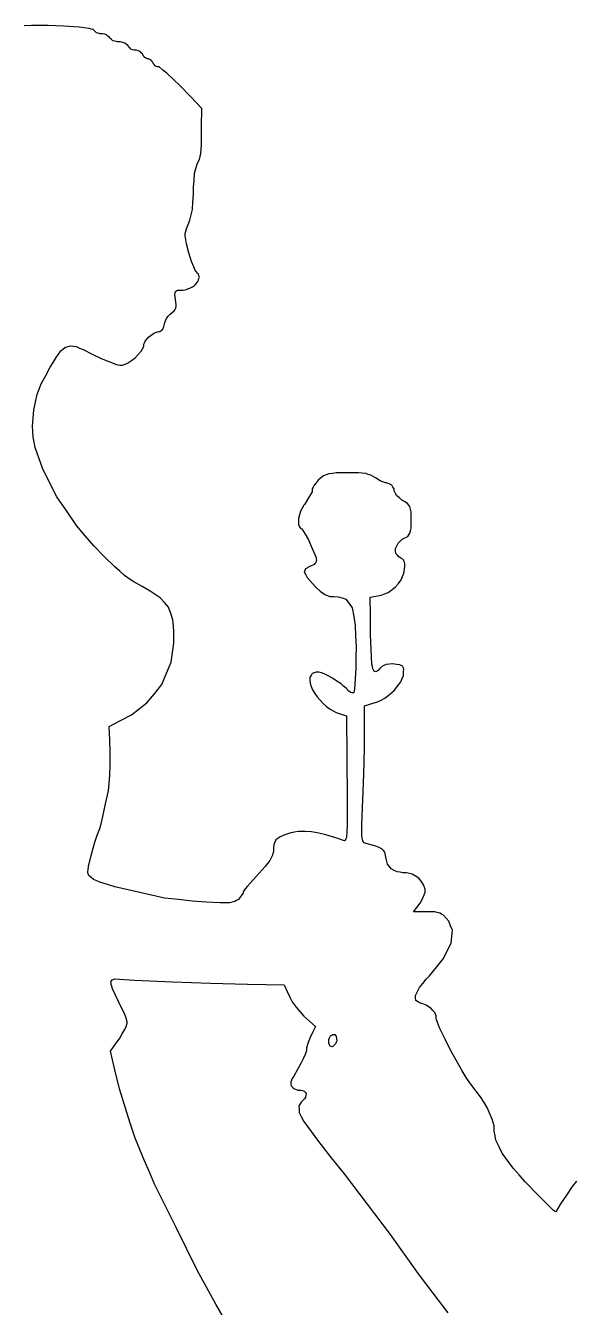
# Model space of a CAD drawing. Extents: x -30 to 30, y -30 to 30.
# Drawn here: x -7.75 to 5.03, y 0.04 to 30 of the extents above; entities that cross this region are included whole.
import ezdxf

# ---------------------------------------------------------------- set-up
doc = ezdxf.new("R2010")
doc.units = 0
doc.layers.add('Saint_VALENTIN_Day_Amoureux_Coeur_cs', color=7, linetype='CONTINUOUS')

msp = doc.modelspace()

# ---------------------------------------------------------------- linework, layer by layer
at = {"layer": 'Saint_VALENTIN_Day_Amoureux_Coeur_cs'}
for p, q in [((-7.609, 30, 1.5), (-7.7835, 29.993, 1.5)), ((-7.4145, 30, 1.5), (-7.609, 30, 1.5)), ((-7.22, 30, 1.5), (-7.4145, 30, 1.5)), ((-6.8595, 29.984, 1.5), (-7.22, 30, 1.5)), ((-6.499, 29.968, 1.5), (-6.8595, 29.984, 1.5)), ((-6.379, 29.9495, 1.5), (-6.499, 29.968, 1.5)), ((-6.259, 29.931, 1.5), (-6.379, 29.9495, 1.5)), ((-6.2115, 29.9195, 1.5), (-6.259, 29.931, 1.5)), ((-6.164, 29.908, 1.5), (-6.2115, 29.9195, 1.5)), ((-6.1615, 29.899, 1.5), (-6.164, 29.908, 1.5)), ((-6.125, 29.8625, 1.5), (-6.1615, 29.899, 1.5)), ((-6.091, 29.835, 1.5), (-6.125, 29.8625, 1.5)), ((-6.048, 29.8235, 1.5), (-6.091, 29.835, 1.5)), ((-6.005, 29.812, 1.5), (-6.048, 29.8235, 1.5)), ((-5.976, 29.812, 1.5), (-6.005, 29.812, 1.5)), ((-5.947, 29.812, 1.5), (-5.976, 29.812, 1.5)), ((-5.9015, 29.7985, 1.5), (-5.947, 29.812, 1.5)), ((-5.856, 29.785, 1.5), (-5.9015, 29.7985, 1.5)), ((-5.822, 29.7575, 1.5), (-5.856, 29.785, 1.5)), ((-5.788, 29.73, 1.5), (-5.822, 29.7575, 1.5)), ((-5.7855, 29.723, 1.5), (-5.788, 29.73, 1.5)), ((-5.783, 29.716, 1.5), (-5.7855, 29.723, 1.5)), ((-5.7445, 29.6815, 1.5), (-5.783, 29.716, 1.5)), ((-5.706, 29.647, 1.5), (-5.7445, 29.6815, 1.5)), ((-5.654, 29.6335, 1.5), (-5.706, 29.647, 1.5)), ((-5.602, 29.62, 1.5), (-5.654, 29.6335, 1.5)), ((-5.566, 29.62, 1.5), (-5.602, 29.62, 1.5)), ((-5.53, 29.62, 1.5), (-5.566, 29.62, 1.5)), ((-5.4775, 29.604, 1.5), (-5.53, 29.62, 1.5)), ((-5.425, 29.588, 1.5), (-5.4775, 29.604, 1.5)), ((-5.389, 29.5605, 1.5), (-5.425, 29.588, 1.5)), ((-5.353, 29.533, 1.5), (-5.389, 29.5605, 1.5)), ((-5.344, 29.505, 1.5), (-5.353, 29.533, 1.5)), ((-5.3145, 29.4775, 1.5), (-5.344, 29.505, 1.5)), ((-5.285, 29.45, 1.5), (-5.3145, 29.4775, 1.5)), ((-5.2465, 29.4365, 1.5), (-5.285, 29.45, 1.5)), ((-5.208, 29.423, 1.5), (-5.2465, 29.4365, 1.5)), ((-5.181, 29.423, 1.5), (-5.208, 29.423, 1.5)), ((-5.154, 29.423, 1.5), (-5.181, 29.423, 1.5)), ((-5.113, 29.409, 1.5), (-5.154, 29.423, 1.5)), ((-5.072, 29.395, 1.5), (-5.113, 29.409, 1.5)), ((-5.0425, 29.3675, 1.5), (-5.072, 29.395, 1.5)), ((-5.013, 29.34, 1.5), (-5.0425, 29.3675, 1.5)), ((-5.0085, 29.3265, 1.5), (-5.013, 29.34, 1.5)), ((-5.004, 29.313, 1.5), (-5.0085, 29.3265, 1.5)), ((-4.9815, 29.2855, 1.5), (-5.004, 29.313, 1.5)), ((-4.959, 29.258, 1.5), (-4.9815, 29.2855, 1.5)), ((-4.9315, 29.242, 1.5), (-4.959, 29.258, 1.5)), ((-4.904, 29.226, 1.5), (-4.9315, 29.242, 1.5)), ((-4.873, 29.226, 1.5), (-4.904, 29.226, 1.5)), ((-4.8455, 29.212, 1.5), (-4.873, 29.226, 1.5)), ((-4.818, 29.198, 1.5), (-4.8455, 29.212, 1.5)), ((-4.7955, 29.1705, 1.5), (-4.818, 29.198, 1.5)), ((-4.773, 29.143, 1.5), (-4.7955, 29.1705, 1.5)), ((-4.7685, 29.1295, 1.5), (-4.773, 29.143, 1.5)), ((-4.764, 29.116, 1.5), (-4.7685, 29.1295, 1.5)), ((-4.7415, 29.0885, 1.5), (-4.764, 29.116, 1.5)), ((-4.719, 29.061, 1.5), (-4.7415, 29.0885, 1.5)), ((-4.6915, 29.047, 1.5), (-4.719, 29.061, 1.5)), ((-4.664, 29.033, 1.5), (-4.6915, 29.047, 1.5)), ((-4.628, 29.033, 1.5), (-4.664, 29.033, 1.5)), ((-4.5375, 28.962, 1.5), (-4.628, 29.033, 1.5)), ((-4.447, 28.891, 1.5), (-4.5375, 28.962, 1.5)), ((-4.293, 28.7445, 1.5), (-4.447, 28.891, 1.5)), ((-4.139, 28.598, 1.5), (-4.293, 28.7445, 1.5)), ((-3.885, 28.332, 1.5), (-4.139, 28.598, 1.5)), ((-3.631, 28.066, 1.5), (-3.885, 28.332, 1.5)), ((-3.6335, 27.64, 1.5), (-3.631, 28.066, 1.5)), ((-3.636, 27.214, 1.5), (-3.6335, 27.64, 1.5)), ((-3.6675, 26.942, 1.5), (-3.654, 27.013, 1.5)), ((-3.654, 27.013, 1.5), (-3.645, 27.1135, 1.5)), ((-3.645, 27.1135, 1.5), (-3.636, 27.214, 1.5)), ((-3.7695, 26.6575, 1.5), (-3.74, 26.761, 1.5)), ((-3.74, 26.761, 1.5), (-3.7105, 26.816, 1.5)), ((-3.7105, 26.816, 1.5), (-3.681, 26.871, 1.5)), ((-3.681, 26.871, 1.5), (-3.6675, 26.942, 1.5)), ((-3.822, 26.22, 1.5), (-3.8105, 26.387, 1.5)), ((-3.8105, 26.387, 1.5), (-3.799, 26.554, 1.5)), ((-3.799, 26.554, 1.5), (-3.7695, 26.6575, 1.5)), ((-3.822, 26.135, 1.5), (-3.822, 26.22, 1.5)), ((-3.822, 26.05, 1.5), (-3.822, 26.135, 1.5)), ((-3.849, 25.698, 1.5), (-3.8355, 25.874, 1.5)), ((-3.8355, 25.874, 1.5), (-3.822, 26.05, 1.5)), ((-3.908, 25.455, 1.5), (-3.8785, 25.5765, 1.5)), ((-3.8785, 25.5765, 1.5), (-3.849, 25.698, 1.5)), ((-4.021, 25.143, 1.5), (-4.005, 25.198, 1.5)), ((-4.005, 25.198, 1.5), (-3.989, 25.253, 1.5)), ((-3.989, 25.253, 1.5), (-3.9485, 25.354, 1.5)), ((-3.9485, 25.354, 1.5), (-3.908, 25.455, 1.5)), ((-4.021, 25.1135, 1.5), (-4.021, 25.143, 1.5)), ((-4.021, 25.084, 1.5), (-4.021, 25.1135, 1.5)), ((-4.005, 24.992, 1.5), (-4.021, 25.084, 1.5)), ((-3.989, 24.9, 1.5), (-4.005, 24.992, 1.5)), ((-3.93, 24.6915, 1.5), (-3.989, 24.9, 1.5)), ((-3.871, 24.483, 1.5), (-3.93, 24.6915, 1.5)), ((-3.819, 24.364, 1.5), (-3.871, 24.483, 1.5)), ((-3.767, 24.245, 1.5), (-3.819, 24.364, 1.5)), ((-3.7765, 23.952, 1.5), (-3.745, 23.984, 1.5)), ((-3.754, 24.241, 1.5), (-3.767, 24.245, 1.5)), ((-3.729, 24.2135, 1.5), (-3.754, 24.241, 1.5)), ((-3.745, 23.984, 1.5), (-3.7245, 24.0185, 1.5)), ((-3.704, 24.186, 1.5), (-3.729, 24.2135, 1.5)), ((-3.7245, 24.0185, 1.5), (-3.704, 24.053, 1.5)), ((-3.695, 24.1535, 1.5), (-3.704, 24.186, 1.5)), ((-3.704, 24.053, 1.5), (-3.695, 24.087, 1.5)), ((-3.686, 24.121, 1.5), (-3.695, 24.1535, 1.5)), ((-3.695, 24.087, 1.5), (-3.686, 24.121, 1.5)), ((-4.261, 23.718, 1.5), (-4.254, 23.7525, 1.5)), ((-4.243, 23.599, 1.5), (-4.261, 23.718, 1.5)), ((-4.254, 23.7525, 1.5), (-4.247, 23.787, 1.5)), ((-4.247, 23.787, 1.5), (-4.2225, 23.8005, 1.5)), ((-4.2225, 23.8005, 1.5), (-4.198, 23.814, 1.5)), ((-4.198, 23.814, 1.5), (-4.132, 23.8165, 1.5)), ((-4.132, 23.8165, 1.5), (-4.066, 23.819, 1.5)), ((-4.066, 23.819, 1.5), (-4.0255, 23.826, 1.5)), ((-4.0255, 23.826, 1.5), (-3.985, 23.833, 1.5)), ((-3.985, 23.833, 1.5), (-3.9375, 23.851, 1.5)), ((-3.9375, 23.851, 1.5), (-3.89, 23.869, 1.5)), ((-3.89, 23.869, 1.5), (-3.849, 23.8945, 1.5)), ((-3.849, 23.8945, 1.5), (-3.808, 23.92, 1.5)), ((-3.808, 23.92, 1.5), (-3.7765, 23.952, 1.5)), ((-4.2545, 23.3655, 1.5), (-4.234, 23.398, 1.5)), ((-4.225, 23.48, 1.5), (-4.243, 23.599, 1.5)), ((-4.234, 23.398, 1.5), (-4.2295, 23.439, 1.5)), ((-4.2295, 23.439, 1.5), (-4.225, 23.48, 1.5)), ((-4.497, 23.04, 1.5), (-4.4765, 23.0975, 1.5)), ((-4.4765, 23.0975, 1.5), (-4.456, 23.155, 1.5)), ((-4.456, 23.155, 1.5), (-4.413, 23.205, 1.5)), ((-4.413, 23.205, 1.5), (-4.37, 23.255, 1.5)), ((-4.37, 23.255, 1.5), (-4.3225, 23.294, 1.5)), ((-4.3225, 23.294, 1.5), (-4.275, 23.333, 1.5)), ((-4.275, 23.333, 1.5), (-4.2545, 23.3655, 1.5)), ((-4.816, 22.7605, 1.5), (-4.759, 22.802, 1.5)), ((-4.759, 22.802, 1.5), (-4.7115, 22.8225, 1.5)), ((-4.7115, 22.8225, 1.5), (-4.664, 22.843, 1.5)), ((-4.664, 22.843, 1.5), (-4.637, 22.8475, 1.5)), ((-4.637, 22.8475, 1.5), (-4.61, 22.852, 1.5)), ((-4.61, 22.852, 1.5), (-4.5735, 22.8795, 1.5)), ((-4.5735, 22.8795, 1.5), (-4.537, 22.907, 1.5)), ((-4.537, 22.907, 1.5), (-4.517, 22.9645, 1.5)), ((-4.517, 22.9645, 1.5), (-4.497, 23.031, 1.5)), ((-4.497, 23.031, 1.5), (-4.497, 23.04, 1.5)), ((-6.8665, 22.4425, 1.5), (-6.812, 22.486, 1.5)), ((-6.812, 22.486, 1.5), (-6.7555, 22.502, 1.5)), ((-6.7555, 22.502, 1.5), (-6.699, 22.518, 1.5)), ((-6.699, 22.518, 1.5), (-6.633, 22.5065, 1.5)), ((-6.633, 22.5065, 1.5), (-6.567, 22.495, 1.5)), ((-6.567, 22.495, 1.5), (-6.4855, 22.4605, 1.5)), ((-5.0155, 22.442, 1.5), (-4.986, 22.495, 1.5)), ((-4.986, 22.55, 1.5), (-4.97, 22.5865, 1.5)), ((-4.986, 22.5225, 1.5), (-4.986, 22.55, 1.5)), ((-4.986, 22.495, 1.5), (-4.986, 22.5225, 1.5)), ((-4.97, 22.5865, 1.5), (-4.954, 22.623, 1.5)), ((-4.954, 22.623, 1.5), (-4.9135, 22.671, 1.5)), ((-4.9135, 22.671, 1.5), (-4.873, 22.719, 1.5)), ((-4.873, 22.719, 1.5), (-4.816, 22.7605, 1.5)), ((-7.102, 22.1285, 1.5), (-7.034, 22.243, 1.5)), ((-7.034, 22.243, 1.5), (-6.9775, 22.321, 1.5)), ((-6.9775, 22.321, 1.5), (-6.921, 22.399, 1.5)), ((-6.921, 22.399, 1.5), (-6.8665, 22.4425, 1.5)), ((-6.4855, 22.4605, 1.5), (-6.404, 22.426, 1.5)), ((-6.404, 22.426, 1.5), (-6.1935, 22.323, 1.5)), ((-6.1935, 22.323, 1.5), (-5.983, 22.22, 1.5)), ((-5.983, 22.22, 1.5), (-5.804, 22.149, 1.5)), ((-5.276, 22.172, 1.5), (-5.19, 22.234, 1.5)), ((-5.19, 22.234, 1.5), (-5.1175, 22.3115, 1.5)), ((-5.1175, 22.3115, 1.5), (-5.045, 22.389, 1.5)), ((-5.045, 22.389, 1.5), (-5.0155, 22.442, 1.5)), ((-7.2765, 21.819, 1.5), (-7.17, 22.014, 1.5)), ((-7.17, 22.014, 1.5), (-7.102, 22.1285, 1.5)), ((-5.804, 22.149, 1.5), (-5.625, 22.078, 1.5)), ((-5.625, 22.078, 1.5), (-5.5865, 22.069, 1.5)), ((-5.5865, 22.069, 1.5), (-5.548, 22.06, 1.5)), ((-5.548, 22.06, 1.5), (-5.514, 22.06, 1.5)), ((-5.514, 22.06, 1.5), (-5.48, 22.06, 1.5)), ((-5.48, 22.06, 1.5), (-5.421, 22.085, 1.5)), ((-5.421, 22.085, 1.5), (-5.362, 22.11, 1.5)), ((-5.362, 22.11, 1.5), (-5.276, 22.172, 1.5)), ((-7.428, 21.505, 1.5), (-7.383, 21.624, 1.5)), ((-7.383, 21.624, 1.5), (-7.2765, 21.819, 1.5)), ((-7.514, 21.2005, 1.5), (-7.473, 21.386, 1.5)), ((-7.473, 21.386, 1.5), (-7.428, 21.505, 1.5)), ((-7.571, 20.827, 1.5), (-7.555, 21.015, 1.5)), ((-7.555, 21.015, 1.5), (-7.514, 21.2005, 1.5)), ((-7.587, 20.639, 1.5), (-7.571, 20.827, 1.5)), ((-7.58, 20.511, 1.5), (-7.587, 20.639, 1.5)), ((-7.573, 20.383, 1.5), (-7.58, 20.511, 1.5)), ((-7.548, 20.259, 1.5), (-7.573, 20.383, 1.5)), ((-7.523, 20.135, 1.5), (-7.548, 20.259, 1.5)), ((-7.4395, 19.8945, 1.5), (-7.523, 20.135, 1.5)), ((-7.356, 19.654, 1.5), (-7.4395, 19.8945, 1.5)), ((-7.186, 19.3175, 1.5), (-7.356, 19.654, 1.5)), ((-0.7225, 19.498, 1.5), (-0.781, 19.475, 1.5)), ((-0.664, 19.521, 1.5), (-0.7225, 19.498, 1.5)), ((-0.5755, 19.5325, 1.5), (-0.664, 19.521, 1.5)), ((-0.487, 19.544, 1.5), (-0.5755, 19.5325, 1.5)), ((-0.2285, 19.544, 1.5), (-0.487, 19.544, 1.5)), ((0.03, 19.544, 1.5), (-0.2285, 19.544, 1.5)), ((0.116, 19.535, 1.5), (0.03, 19.544, 1.5)), ((0.202, 19.526, 1.5), (0.116, 19.535, 1.5)), ((0.263, 19.51, 1.5), (0.202, 19.526, 1.5)), ((0.324, 19.494, 1.5), (0.263, 19.51, 1.5)), ((0.4305, 19.4275, 1.5), (0.324, 19.494, 1.5)), ((-7.016, 18.981, 1.5), (-7.186, 19.3175, 1.5)), ((-1.0285, 19.2115, 1.5), (-1.053, 19.168, 1.5)), ((-1.004, 19.255, 1.5), (-1.0285, 19.2115, 1.5)), ((-0.956, 19.315, 1.5), (-1.004, 19.255, 1.5)), ((-0.908, 19.375, 1.5), (-0.956, 19.315, 1.5)), ((-0.8445, 19.425, 1.5), (-0.908, 19.375, 1.5)), ((-0.781, 19.475, 1.5), (-0.8445, 19.425, 1.5)), ((0.537, 19.361, 1.5), (0.4305, 19.4275, 1.5)), ((0.6005, 19.338, 1.5), (0.537, 19.361, 1.5)), ((0.664, 19.315, 1.5), (0.6005, 19.338, 1.5)), ((0.689, 19.3105, 1.5), (0.664, 19.315, 1.5)), ((0.714, 19.306, 1.5), (0.689, 19.3105, 1.5)), ((0.7635, 19.283, 1.5), (0.714, 19.306, 1.5)), ((0.813, 19.26, 1.5), (0.7635, 19.283, 1.5)), ((0.838, 19.214, 1.5), (0.813, 19.26, 1.5)), ((0.863, 19.168, 1.5), (0.838, 19.214, 1.5)), ((-6.787, 18.6465, 1.5), (-7.016, 18.981, 1.5)), ((-1.1345, 18.9645, 1.5), (-1.216, 18.825, 1.5)), ((-1.053, 19.104, 1.5), (-1.1345, 18.9645, 1.5)), ((-1.053, 19.168, 1.5), (-1.053, 19.136, 1.5)), ((-1.053, 19.136, 1.5), (-1.053, 19.104, 1.5)), ((0.8655, 19.1455, 1.5), (0.863, 19.168, 1.5)), ((0.868, 19.123, 1.5), (0.8655, 19.1455, 1.5)), ((0.8995, 19.0655, 1.5), (0.868, 19.123, 1.5)), ((0.931, 19.008, 1.5), (0.8995, 19.0655, 1.5)), ((0.99, 18.9575, 1.5), (0.931, 19.008, 1.5)), ((1.049, 18.907, 1.5), (0.99, 18.9575, 1.5)), ((1.1145, 18.868, 1.5), (1.049, 18.907, 1.5)), ((-6.558, 18.312, 1.5), (-6.787, 18.6465, 1.5)), ((-1.321, 18.651, 1.5), (-1.3455, 18.566, 1.5)), ((-1.2845, 18.7195, 1.5), (-1.321, 18.651, 1.5)), ((-1.248, 18.788, 1.5), (-1.2845, 18.7195, 1.5)), ((-1.232, 18.8065, 1.5), (-1.248, 18.788, 1.5)), ((-1.216, 18.825, 1.5), (-1.232, 18.8065, 1.5)), ((1.18, 18.829, 1.5), (1.1145, 18.868, 1.5)), ((1.2075, 18.7925, 1.5), (1.18, 18.829, 1.5)), ((1.235, 18.756, 1.5), (1.2075, 18.7925, 1.5)), ((1.2485, 18.6965, 1.5), (1.235, 18.756, 1.5)), ((1.262, 18.637, 1.5), (1.2485, 18.6965, 1.5)), ((1.262, 18.4445, 1.5), (1.262, 18.637, 1.5)), ((-6.3565, 18.0735, 1.5), (-6.558, 18.312, 1.5)), ((-1.3455, 18.566, 1.5), (-1.37, 18.481, 1.5)), ((-1.37, 18.481, 1.5), (-1.37, 18.41, 1.5)), ((-1.37, 18.41, 1.5), (-1.37, 18.339, 1.5)), ((-1.37, 18.339, 1.5), (-1.352, 18.3, 1.5)), ((-1.352, 18.3, 1.5), (-1.334, 18.261, 1.5)), ((1.262, 18.252, 1.5), (1.262, 18.4445, 1.5)), ((-6.155, 17.835, 1.5), (-6.3565, 18.0735, 1.5)), ((-1.334, 18.261, 1.5), (-1.3135, 18.2475, 1.5)), ((-1.3135, 18.2475, 1.5), (-1.293, 18.234, 1.5)), ((-1.293, 18.234, 1.5), (-1.214, 18.108, 1.5)), ((-1.214, 18.108, 1.5), (-1.135, 17.982, 1.5)), ((-1.135, 17.982, 1.5), (-1.0465, 17.7735, 1.5)), ((1.0055, 17.9475, 1.5), (1.053, 17.991, 1.5)), ((1.053, 17.991, 1.5), (1.119, 18.0255, 1.5)), ((1.119, 18.0255, 1.5), (1.185, 18.06, 1.5)), ((1.185, 18.06, 1.5), (1.21, 18.0965, 1.5)), ((1.21, 18.0965, 1.5), (1.235, 18.133, 1.5)), ((1.235, 18.133, 1.5), (1.2485, 18.1925, 1.5)), ((1.2485, 18.1925, 1.5), (1.262, 18.252, 1.5)), ((-5.908, 17.592, 1.5), (-6.155, 17.835, 1.5)), ((-1.0465, 17.7735, 1.5), (-0.958, 17.565, 1.5)), ((0.895, 17.78, 1.5), (0.9265, 17.842, 1.5)), ((0.9015, 17.7205, 1.5), (0.895, 17.78, 1.5)), ((0.908, 17.661, 1.5), (0.9015, 17.7205, 1.5)), ((0.9265, 17.842, 1.5), (0.958, 17.904, 1.5)), ((0.958, 17.904, 1.5), (1.0055, 17.9475, 1.5)), ((-5.661, 17.349, 1.5), (-5.908, 17.592, 1.5)), ((-1.004, 17.404, 1.5), (-1.1055, 17.354, 1.5)), ((-0.9835, 17.427, 1.5), (-1.004, 17.404, 1.5)), ((-0.963, 17.45, 1.5), (-0.9835, 17.427, 1.5)), ((-0.956, 17.4775, 1.5), (-0.963, 17.45, 1.5)), ((-0.958, 17.565, 1.5), (-0.9535, 17.535, 1.5)), ((-0.949, 17.505, 1.5), (-0.956, 17.4775, 1.5)), ((-0.9535, 17.535, 1.5), (-0.949, 17.505, 1.5)), ((0.942, 17.62, 1.5), (0.908, 17.661, 1.5)), ((0.976, 17.579, 1.5), (0.942, 17.62, 1.5)), ((1.026, 17.549, 1.5), (0.976, 17.579, 1.5)), ((1.076, 17.519, 1.5), (1.026, 17.549, 1.5)), ((1.092, 17.489, 1.5), (1.076, 17.519, 1.5)), ((1.108, 17.459, 1.5), (1.092, 17.489, 1.5)), ((1.1125, 17.418, 1.5), (1.108, 17.459, 1.5)), ((1.117, 17.377, 1.5), (1.1125, 17.418, 1.5)), ((-5.548, 17.246, 1.5), (-5.661, 17.349, 1.5)), ((-5.435, 17.143, 1.5), (-5.548, 17.246, 1.5)), ((-5.326, 17.07, 1.5), (-5.435, 17.143, 1.5)), ((-1.221, 17.265, 1.5), (-1.235, 17.226, 1.5)), ((-1.235, 17.226, 1.5), (-1.201, 17.164, 1.5)), ((-1.207, 17.304, 1.5), (-1.221, 17.265, 1.5)), ((-1.1055, 17.354, 1.5), (-1.207, 17.304, 1.5)), ((-1.201, 17.164, 1.5), (-1.167, 17.102, 1.5)), ((-1.167, 17.102, 1.5), (-1.1055, 17.0285, 1.5)), ((1.031, 17.047, 1.5), (1.0625, 17.1225, 1.5)), ((1.0625, 17.1225, 1.5), (1.094, 17.198, 1.5)), ((1.094, 17.198, 1.5), (1.1055, 17.2875, 1.5)), ((1.1055, 17.2875, 1.5), (1.117, 17.377, 1.5)), ((-5.217, 16.997, 1.5), (-5.326, 17.07, 1.5)), ((-5.0245, 16.889, 1.5), (-5.217, 16.997, 1.5)), ((-4.832, 16.781, 1.5), (-5.0245, 16.889, 1.5)), ((-4.7165, 16.701, 1.5), (-4.832, 16.781, 1.5)), ((-1.1055, 17.0285, 1.5), (-1.044, 16.955, 1.5)), ((-1.044, 16.955, 1.5), (-0.9535, 16.868, 1.5)), ((-0.9535, 16.868, 1.5), (-0.863, 16.781, 1.5)), ((-0.863, 16.781, 1.5), (-0.8065, 16.74, 1.5)), ((0.723, 16.749, 1.5), (0.811, 16.813, 1.5)), ((0.811, 16.813, 1.5), (0.899, 16.877, 1.5)), ((0.899, 16.877, 1.5), (0.965, 16.962, 1.5)), ((0.965, 16.962, 1.5), (1.031, 17.047, 1.5)), ((-4.601, 16.621, 1.5), (-4.7165, 16.701, 1.5)), ((-4.5035, 16.511, 1.5), (-4.601, 16.621, 1.5)), ((-4.406, 16.401, 1.5), (-4.5035, 16.511, 1.5)), ((-0.8065, 16.74, 1.5), (-0.75, 16.699, 1.5)), ((-0.75, 16.699, 1.5), (-0.6935, 16.6785, 1.5)), ((-0.6935, 16.6785, 1.5), (-0.637, 16.658, 1.5)), ((-0.637, 16.658, 1.5), (-0.5395, 16.653, 1.5)), ((-0.5395, 16.653, 1.5), (-0.442, 16.648, 1.5)), ((-0.442, 16.648, 1.5), (-0.351, 16.6205, 1.5)), ((-0.351, 16.6205, 1.5), (-0.26, 16.593, 1.5)), ((-0.26, 16.593, 1.5), (-0.1875, 16.4925, 1.5)), ((-0.1875, 16.4925, 1.5), (-0.115, 16.392, 1.5)), ((0.306, 16.639, 1.5), (0.435, 16.662, 1.5)), ((0.3105, 16.2015, 1.5), (0.306, 16.639, 1.5)), ((0.435, 16.662, 1.5), (0.564, 16.685, 1.5)), ((0.564, 16.685, 1.5), (0.6435, 16.717, 1.5)), ((0.6435, 16.717, 1.5), (0.723, 16.749, 1.5)), ((-4.356, 16.2565, 1.5), (-4.406, 16.401, 1.5)), ((-4.306, 16.112, 1.5), (-4.356, 16.2565, 1.5)), ((-0.115, 16.392, 1.5), (-0.079, 16.188, 1.5)), ((-0.079, 16.188, 1.5), (-0.043, 15.984, 1.5)), ((0.315, 15.764, 1.5), (0.3105, 16.2015, 1.5)), ((-4.2925, 15.9655, 1.5), (-4.306, 16.112, 1.5)), ((-4.279, 15.819, 1.5), (-4.2925, 15.9655, 1.5)), ((-0.043, 15.984, 1.5), (-0.034, 15.732, 1.5)), ((-4.279, 15.693, 1.5), (-4.279, 15.819, 1.5)), ((-4.279, 15.567, 1.5), (-4.279, 15.693, 1.5)), ((-0.034, 15.732, 1.5), (-0.025, 15.48, 1.5)), ((0.331, 15.418, 1.5), (0.315, 15.764, 1.5)), ((-4.347, 15.118, 1.5), (-4.313, 15.3425, 1.5)), ((-4.313, 15.3425, 1.5), (-4.279, 15.567, 1.5)), ((-0.025, 15.48, 1.5), (-0.027, 15.2255, 1.5)), ((0.347, 15.072, 1.5), (0.331, 15.418, 1.5)), ((-4.4535, 14.859, 1.5), (-4.347, 15.118, 1.5)), ((-0.027, 15.2255, 1.5), (-0.029, 14.971, 1.5)), ((0.358, 15.017, 1.5), (0.347, 15.072, 1.5)), ((0.369, 14.962, 1.5), (0.358, 15.017, 1.5)), ((0.573, 15.013, 1.5), (0.5345, 14.9695, 1.5)), ((0.625, 15.038, 1.5), (0.573, 15.013, 1.5)), ((0.677, 15.063, 1.5), (0.625, 15.038, 1.5)), ((0.7565, 15.07, 1.5), (0.677, 15.063, 1.5)), ((0.836, 15.077, 1.5), (0.7565, 15.07, 1.5)), ((0.9175, 15.0675, 1.5), (0.836, 15.077, 1.5)), ((0.999, 15.058, 1.5), (0.9175, 15.0675, 1.5)), ((1.033, 15.042, 1.5), (0.999, 15.058, 1.5)), ((1.067, 15.026, 1.5), (1.033, 15.042, 1.5)), ((1.0785, 14.9965, 1.5), (1.067, 15.026, 1.5)), ((1.09, 14.967, 1.5), (1.0785, 14.9965, 1.5)), ((-4.56, 14.6, 1.5), (-4.4535, 14.859, 1.5)), ((-1.076, 14.811, 1.5), (-1.103, 14.765, 1.5)), ((-1.103, 14.765, 1.5), (-1.101, 14.6985, 1.5)), ((-1.101, 14.6985, 1.5), (-1.099, 14.632, 1.5)), ((-1.049, 14.857, 1.5), (-1.076, 14.811, 1.5)), ((-1.0035, 14.873, 1.5), (-1.049, 14.857, 1.5)), ((-0.958, 14.889, 1.5), (-1.0035, 14.873, 1.5)), ((-0.924, 14.889, 1.5), (-0.958, 14.889, 1.5)), ((-0.89, 14.889, 1.5), (-0.924, 14.889, 1.5)), ((-0.831, 14.8685, 1.5), (-0.89, 14.889, 1.5)), ((-0.772, 14.848, 1.5), (-0.831, 14.8685, 1.5)), ((-0.6725, 14.7975, 1.5), (-0.772, 14.848, 1.5)), ((-0.573, 14.747, 1.5), (-0.6725, 14.7975, 1.5)), ((-0.4735, 14.678, 1.5), (-0.573, 14.747, 1.5)), ((-0.045, 14.7285, 1.5), (-0.061, 14.486, 1.5)), ((-0.029, 14.971, 1.5), (-0.045, 14.7285, 1.5)), ((0.385, 14.9325, 1.5), (0.369, 14.962, 1.5)), ((0.401, 14.903, 1.5), (0.385, 14.9325, 1.5)), ((0.4215, 14.8985, 1.5), (0.401, 14.903, 1.5)), ((0.442, 14.894, 1.5), (0.4215, 14.8985, 1.5)), ((0.469, 14.91, 1.5), (0.442, 14.894, 1.5)), ((0.496, 14.926, 1.5), (0.469, 14.91, 1.5)), ((0.5345, 14.9695, 1.5), (0.496, 14.926, 1.5)), ((1.022, 14.66, 1.5), (1.0535, 14.7355, 1.5)), ((1.0535, 14.7355, 1.5), (1.085, 14.811, 1.5)), ((1.085, 14.811, 1.5), (1.0875, 14.889, 1.5)), ((1.0875, 14.889, 1.5), (1.09, 14.967, 1.5)), ((-4.737, 14.3825, 1.5), (-4.56, 14.6, 1.5)), ((-1.099, 14.632, 1.5), (-1.0695, 14.552, 1.5)), ((-1.0695, 14.552, 1.5), (-1.04, 14.472, 1.5)), ((-1.04, 14.472, 1.5), (-0.988, 14.3895, 1.5)), ((-0.988, 14.3895, 1.5), (-0.936, 14.307, 1.5)), ((-0.374, 14.609, 1.5), (-0.4735, 14.678, 1.5)), ((-0.315, 14.561, 1.5), (-0.374, 14.609, 1.5)), ((-0.256, 14.513, 1.5), (-0.315, 14.561, 1.5)), ((-0.2355, 14.4855, 1.5), (-0.256, 14.513, 1.5)), ((-0.215, 14.458, 1.5), (-0.2355, 14.4855, 1.5)), ((-0.181, 14.433, 1.5), (-0.215, 14.458, 1.5)), ((-0.147, 14.408, 1.5), (-0.181, 14.433, 1.5)), ((-0.1155, 14.4055, 1.5), (-0.147, 14.408, 1.5)), ((-0.084, 14.403, 1.5), (-0.1155, 14.4055, 1.5)), ((-0.0795, 14.4075, 1.5), (-0.084, 14.403, 1.5)), ((-0.068, 14.449, 1.5), (-0.0795, 14.4075, 1.5)), ((-0.061, 14.486, 1.5), (-0.068, 14.449, 1.5)), ((0.7545, 14.367, 1.5), (0.863, 14.454, 1.5)), ((0.863, 14.454, 1.5), (0.9425, 14.557, 1.5)), ((0.9425, 14.557, 1.5), (1.022, 14.66, 1.5)), ((-5.0925, 14.0275, 1.5), (-4.914, 14.165, 1.5)), ((-4.914, 14.165, 1.5), (-4.737, 14.3825, 1.5)), ((-0.936, 14.307, 1.5), (-0.8655, 14.229, 1.5)), ((-0.8655, 14.229, 1.5), (-0.795, 14.151, 1.5)), ((-0.795, 14.151, 1.5), (-0.711, 14.0845, 1.5)), ((-0.711, 14.0845, 1.5), (-0.627, 14.018, 1.5)), ((0.17, 14.101, 1.5), (0.322, 14.1445, 1.5)), ((0.17, 13.6015, 1.5), (0.17, 14.101, 1.5)), ((0.322, 14.1445, 1.5), (0.474, 14.188, 1.5)), ((0.474, 14.188, 1.5), (0.56, 14.234, 1.5)), ((0.56, 14.234, 1.5), (0.646, 14.28, 1.5)), ((0.646, 14.28, 1.5), (0.7545, 14.367, 1.5)), ((-5.5315, 13.7525, 1.5), (-5.271, 13.89, 1.5)), ((-5.271, 13.89, 1.5), (-5.0925, 14.0275, 1.5)), ((-0.627, 14.018, 1.5), (-0.5595, 13.9815, 1.5)), ((-0.5595, 13.9815, 1.5), (-0.492, 13.945, 1.5)), ((-0.492, 13.945, 1.5), (-0.3715, 13.906, 1.5)), ((-0.3715, 13.906, 1.5), (-0.251, 13.867, 1.5)), ((-0.251, 13.867, 1.5), (-0.24, 12.8935, 1.5)), ((-5.792, 13.615, 1.5), (-5.5315, 13.7525, 1.5)), ((-5.781, 13.306, 1.5), (-5.792, 13.615, 1.5)), ((0.17, 13.102, 1.5), (0.17, 13.6015, 1.5)), ((-5.77, 12.997, 1.5), (-5.781, 13.306, 1.5)), ((-5.7745, 12.7335, 1.5), (-5.77, 12.997, 1.5)), ((-0.24, 12.8935, 1.5), (-0.229, 11.92, 1.5)), ((0.163, 12.802, 1.5), (0.17, 13.102, 1.5)), ((-5.779, 12.47, 1.5), (-5.7745, 12.7335, 1.5)), ((0.156, 12.502, 1.5), (0.163, 12.802, 1.5)), ((-5.811, 12.112, 1.5), (-5.795, 12.291, 1.5)), ((-5.795, 12.291, 1.5), (-5.779, 12.47, 1.5)), ((0.1335, 11.9085, 1.5), (0.156, 12.502, 1.5)), ((-5.8765, 11.81, 1.5), (-5.811, 12.112, 1.5)), ((-5.942, 11.508, 1.5), (-5.8765, 11.81, 1.5)), ((-0.229, 11.92, 1.5), (-0.229, 11.613, 1.5)), ((0.111, 11.315, 1.5), (0.1335, 11.9085, 1.5)), ((-5.976, 11.3705, 1.5), (-5.942, 11.508, 1.5)), ((-0.229, 11.613, 1.5), (-0.229, 11.306, 1.5)), ((-6.071, 11.0725, 1.5), (-6.01, 11.233, 1.5)), ((-6.01, 11.233, 1.5), (-5.976, 11.3705, 1.5)), ((-1.574, 11.123, 1.5), (-1.6875, 11.0795, 1.5)), ((-1.47, 11.141, 1.5), (-1.574, 11.123, 1.5)), ((-1.366, 11.159, 1.5), (-1.47, 11.141, 1.5)), ((-1.2165, 11.157, 1.5), (-1.366, 11.159, 1.5)), ((-1.067, 11.155, 1.5), (-1.2165, 11.157, 1.5)), ((-0.897, 11.1205, 1.5), (-1.067, 11.155, 1.5)), ((-0.727, 11.086, 1.5), (-0.897, 11.1205, 1.5)), ((-0.24, 11.1615, 1.5), (-0.251, 11.017, 1.5)), ((-0.229, 11.306, 1.5), (-0.24, 11.1615, 1.5)), ((0.111, 11.1915, 1.5), (0.111, 11.315, 1.5)), ((0.111, 11.068, 1.5), (0.111, 11.1915, 1.5)), ((-6.2045, 10.628, 1.5), (-6.132, 10.912, 1.5)), ((-6.132, 10.912, 1.5), (-6.071, 11.0725, 1.5)), ((-1.946, 10.857, 1.5), (-1.9505, 10.77, 1.5)), ((-1.9235, 10.9095, 1.5), (-1.946, 10.857, 1.5)), ((-1.901, 10.962, 1.5), (-1.9235, 10.9095, 1.5)), ((-1.851, 10.999, 1.5), (-1.901, 10.962, 1.5)), ((-1.801, 11.036, 1.5), (-1.851, 10.999, 1.5)), ((-1.6875, 11.0795, 1.5), (-1.801, 11.036, 1.5)), ((-0.5775, 11.038, 1.5), (-0.727, 11.086, 1.5)), ((-0.428, 10.99, 1.5), (-0.5775, 11.038, 1.5)), ((-0.3625, 10.9645, 1.5), (-0.428, 10.99, 1.5)), ((-0.297, 10.939, 1.5), (-0.3625, 10.9645, 1.5)), ((-0.2835, 10.9485, 1.5), (-0.297, 10.939, 1.5)), ((-0.2605, 10.9875, 1.5), (-0.2835, 10.9485, 1.5)), ((-0.251, 11.017, 1.5), (-0.2605, 10.9875, 1.5)), ((0.1225, 11.0035, 1.5), (0.111, 11.068, 1.5)), ((0.134, 10.939, 1.5), (0.1225, 11.0035, 1.5)), ((0.1475, 10.9185, 1.5), (0.134, 10.939, 1.5)), ((0.161, 10.898, 1.5), (0.1475, 10.9185, 1.5)), ((0.3015, 10.857, 1.5), (0.161, 10.898, 1.5)), ((0.442, 10.816, 1.5), (0.3015, 10.857, 1.5)), ((0.5145, 10.7835, 1.5), (0.442, 10.816, 1.5)), ((-6.277, 10.344, 1.5), (-6.2045, 10.628, 1.5)), ((-2.0095, 10.5455, 1.5), (-2.041, 10.486, 1.5)), ((-1.978, 10.605, 1.5), (-2.0095, 10.5455, 1.5)), ((-1.9665, 10.644, 1.5), (-1.978, 10.605, 1.5)), ((-1.955, 10.683, 1.5), (-1.9665, 10.644, 1.5)), ((-1.9505, 10.77, 1.5), (-1.955, 10.683, 1.5)), ((0.587, 10.751, 1.5), (0.5145, 10.7835, 1.5)), ((0.6185, 10.7125, 1.5), (0.587, 10.751, 1.5)), ((0.65, 10.674, 1.5), (0.6185, 10.7125, 1.5)), ((0.6635, 10.596, 1.5), (0.65, 10.674, 1.5)), ((0.677, 10.518, 1.5), (0.6635, 10.596, 1.5)), ((0.6955, 10.4585, 1.5), (0.677, 10.518, 1.5)), ((-6.295, 10.206, 1.5), (-6.286, 10.275, 1.5)), ((-6.2815, 10.167, 1.5), (-6.295, 10.206, 1.5)), ((-6.286, 10.275, 1.5), (-6.277, 10.344, 1.5)), ((-2.15, 10.339, 1.5), (-2.356, 10.112, 1.5)), ((-2.0955, 10.4125, 1.5), (-2.15, 10.339, 1.5)), ((-2.041, 10.486, 1.5), (-2.0955, 10.4125, 1.5)), ((0.714, 10.399, 1.5), (0.6955, 10.4585, 1.5)), ((0.757, 10.3415, 1.5), (0.714, 10.399, 1.5)), ((0.8, 10.284, 1.5), (0.757, 10.3415, 1.5)), ((0.868, 10.252, 1.5), (0.8, 10.284, 1.5)), ((0.936, 10.22, 1.5), (0.868, 10.252, 1.5)), ((1.004, 10.2085, 1.5), (0.936, 10.22, 1.5)), ((1.072, 10.197, 1.5), (1.004, 10.2085, 1.5)), ((1.115, 10.197, 1.5), (1.072, 10.197, 1.5)), ((1.158, 10.197, 1.5), (1.115, 10.197, 1.5)), ((1.2235, 10.1785, 1.5), (1.158, 10.197, 1.5)), ((-6.268, 10.128, 1.5), (-6.2815, 10.167, 1.5)), ((-6.2135, 10.0825, 1.5), (-6.268, 10.128, 1.5)), ((-6.159, 10.037, 1.5), (-6.2135, 10.0825, 1.5)), ((-6.0845, 10.005, 1.5), (-6.159, 10.037, 1.5)), ((-6.01, 9.973, 1.5), (-6.0845, 10.005, 1.5)), ((-5.8355, 9.92, 1.5), (-6.01, 9.973, 1.5)), ((-5.661, 9.867, 1.5), (-5.8355, 9.92, 1.5)), ((-2.356, 10.112, 1.5), (-2.562, 9.885, 1.5)), ((1.289, 10.16, 1.5), (1.2235, 10.1785, 1.5)), ((1.366, 10.1145, 1.5), (1.289, 10.16, 1.5)), ((1.443, 10.069, 1.5), (1.366, 10.1145, 1.5)), ((1.495, 10, 1.5), (1.443, 10.069, 1.5)), ((1.547, 9.931, 1.5), (1.495, 10, 1.5)), ((1.5675, 9.8715, 1.5), (1.547, 9.931, 1.5)), ((-5.079, 9.734, 1.5), (-5.661, 9.867, 1.5)), ((-4.497, 9.601, 1.5), (-5.079, 9.734, 1.5)), ((-4.175, 9.567, 1.5), (-4.497, 9.601, 1.5)), ((-2.7205, 9.6475, 1.5), (-2.775, 9.574, 1.5)), ((-2.666, 9.721, 1.5), (-2.7205, 9.6475, 1.5)), ((-2.614, 9.819, 1.5), (-2.666, 9.753, 1.5)), ((-2.666, 9.753, 1.5), (-2.666, 9.721, 1.5)), ((-2.562, 9.885, 1.5), (-2.614, 9.819, 1.5)), ((1.511, 9.553, 1.5), (1.547, 9.624, 1.5)), ((1.547, 9.624, 1.5), (1.5675, 9.6815, 1.5)), ((1.588, 9.812, 1.5), (1.5675, 9.8715, 1.5)), ((1.5675, 9.6815, 1.5), (1.588, 9.739, 1.5)), ((1.588, 9.7755, 1.5), (1.588, 9.812, 1.5)), ((1.588, 9.739, 1.5), (1.588, 9.7755, 1.5)), ((-3.853, 9.533, 1.5), (-4.175, 9.567, 1.5)), ((-3.529, 9.512, 1.5), (-3.853, 9.533, 1.5)), ((-3.205, 9.491, 1.5), (-3.529, 9.512, 1.5)), ((-3.094, 9.4935, 1.5), (-3.205, 9.491, 1.5)), ((-2.983, 9.496, 1.5), (-3.094, 9.4935, 1.5)), ((-2.92, 9.51, 1.5), (-2.983, 9.496, 1.5)), ((-2.857, 9.524, 1.5), (-2.92, 9.51, 1.5)), ((-2.816, 9.549, 1.5), (-2.857, 9.524, 1.5)), ((-2.775, 9.574, 1.5), (-2.816, 9.549, 1.5)), ((1.321, 9.285, 1.5), (1.398, 9.3835, 1.5)), ((1.398, 9.3835, 1.5), (1.475, 9.482, 1.5)), ((1.475, 9.482, 1.5), (1.511, 9.553, 1.5)), ((1.568, 9.283, 1.5), (1.321, 9.285, 1.5)), ((1.815, 9.281, 1.5), (1.568, 9.283, 1.5)), ((1.8735, 9.267, 1.5), (1.815, 9.281, 1.5)), ((1.932, 9.253, 1.5), (1.8735, 9.267, 1.5)), ((1.975, 9.228, 1.5), (1.932, 9.253, 1.5)), ((2.018, 9.203, 1.5), (1.975, 9.228, 1.5)), ((2.0815, 9.132, 1.5), (2.018, 9.203, 1.5)), ((2.145, 9.061, 1.5), (2.0815, 9.132, 1.5)), ((2.186, 8.9555, 1.5), (2.145, 9.061, 1.5)), ((2.227, 8.85, 1.5), (2.186, 8.9555, 1.5)), ((2.2, 8.548, 1.5), (2.2135, 8.699, 1.5)), ((2.2135, 8.699, 1.5), (2.227, 8.85, 1.5)), ((2.109, 8.3715, 1.5), (2.2, 8.548, 1.5)), ((1.8915, 8.032, 1.5), (2.018, 8.195, 1.5)), ((2.018, 8.195, 1.5), (2.109, 8.3715, 1.5)), ((1.69, 7.789, 1.5), (1.765, 7.869, 1.5)), ((1.765, 7.869, 1.5), (1.8915, 8.032, 1.5)), ((-5.752, 7.65, 1.5), (-5.738, 7.6705, 1.5)), ((-5.7495, 7.6175, 1.5), (-5.752, 7.65, 1.5)), ((-5.747, 7.585, 1.5), (-5.7495, 7.6175, 1.5)), ((-5.731, 7.535, 1.5), (-5.747, 7.585, 1.5)), ((-5.738, 7.6705, 1.5), (-5.724, 7.691, 1.5)), ((-5.715, 7.485, 1.5), (-5.731, 7.535, 1.5)), ((-5.724, 7.691, 1.5), (-5.697, 7.7025, 1.5)), ((-5.697, 7.7025, 1.5), (-5.67, 7.714, 1.5)), ((-5.67, 7.714, 1.5), (-5.4365, 7.698, 1.5)), ((-5.4365, 7.698, 1.5), (-5.203, 7.682, 1.5)), ((-5.203, 7.682, 1.5), (-4.315, 7.6475, 1.5)), ((-4.315, 7.6475, 1.5), (-3.427, 7.613, 1.5)), ((-3.427, 7.613, 1.5), (-2.564, 7.5925, 1.5)), ((-2.564, 7.5925, 1.5), (-1.701, 7.572, 1.5)), ((-1.701, 7.572, 1.5), (-1.633, 7.423, 1.5)), ((1.4115, 7.4205, 1.5), (1.461, 7.512, 1.5)), ((1.461, 7.512, 1.5), (1.538, 7.6105, 1.5)), ((1.538, 7.6105, 1.5), (1.615, 7.709, 1.5)), ((1.615, 7.709, 1.5), (1.69, 7.789, 1.5)), ((-5.5725, 7.1845, 1.5), (-5.715, 7.485, 1.5)), ((-1.633, 7.423, 1.5), (-1.565, 7.274, 1.5)), ((-1.565, 7.274, 1.5), (-1.54, 7.228, 1.5)), ((-1.54, 7.228, 1.5), (-1.515, 7.182, 1.5)), ((1.362, 7.329, 1.5), (1.4115, 7.4205, 1.5)), ((1.3665, 7.2695, 1.5), (1.362, 7.329, 1.5)), ((1.371, 7.21, 1.5), (1.3665, 7.2695, 1.5)), ((1.416, 7.1825, 1.5), (1.371, 7.21, 1.5)), ((-5.43, 6.884, 1.5), (-5.5725, 7.1845, 1.5)), ((-1.515, 7.182, 1.5), (-1.47, 7.118, 1.5)), ((-1.47, 7.118, 1.5), (-1.425, 7.054, 1.5)), ((-1.425, 7.054, 1.5), (-1.3345, 6.9485, 1.5)), ((-1.3345, 6.9485, 1.5), (-1.244, 6.843, 1.5)), ((1.461, 7.155, 1.5), (1.416, 7.1825, 1.5)), ((1.538, 7.1295, 1.5), (1.461, 7.155, 1.5)), ((1.615, 7.104, 1.5), (1.538, 7.1295, 1.5)), ((1.6715, 7.063, 1.5), (1.615, 7.104, 1.5)), ((1.728, 7.022, 1.5), (1.6715, 7.063, 1.5)), ((1.7715, 6.974, 1.5), (1.728, 7.022, 1.5)), ((1.815, 6.926, 1.5), (1.7715, 6.974, 1.5)), ((1.8305, 6.889, 1.5), (1.815, 6.926, 1.5)), ((-5.4005, 6.797, 1.5), (-5.43, 6.884, 1.5)), ((-5.43, 6.532, 1.5), (-5.4005, 6.605, 1.5)), ((-5.371, 6.71, 1.5), (-5.4005, 6.797, 1.5)), ((-5.4005, 6.605, 1.5), (-5.371, 6.678, 1.5)), ((-5.371, 6.678, 1.5), (-5.371, 6.71, 1.5)), ((-1.244, 6.843, 1.5), (-1.108, 6.7215, 1.5)), ((-1.108, 6.7215, 1.5), (-0.972, 6.6, 1.5)), ((-0.972, 6.6, 1.5), (-1.033, 6.474, 1.5)), ((1.846, 6.852, 1.5), (1.8305, 6.889, 1.5)), ((1.846, 6.827, 1.5), (1.846, 6.852, 1.5)), ((1.846, 6.802, 1.5), (1.846, 6.827, 1.5)), ((1.8575, 6.7605, 1.5), (1.846, 6.802, 1.5)), ((1.869, 6.719, 1.5), (1.8575, 6.7605, 1.5)), ((1.905, 6.63, 1.5), (1.869, 6.719, 1.5)), ((1.941, 6.541, 1.5), (1.905, 6.63, 1.5)), ((-5.6565, 6.179, 1.5), (-5.548, 6.33, 1.5)), ((-5.548, 6.33, 1.5), (-5.489, 6.431, 1.5)), ((-5.489, 6.431, 1.5), (-5.43, 6.532, 1.5)), ((-1.094, 6.348, 1.5), (-1.1395, 6.2245, 1.5)), ((-1.033, 6.474, 1.5), (-1.094, 6.348, 1.5)), ((-0.664, 6.298, 1.5), (-0.6435, 6.339, 1.5)), ((-0.664, 6.2545, 1.5), (-0.664, 6.298, 1.5)), ((-0.6435, 6.339, 1.5), (-0.623, 6.38, 1.5)), ((-0.623, 6.38, 1.5), (-0.5935, 6.3985, 1.5)), ((-0.5935, 6.3985, 1.5), (-0.564, 6.417, 1.5)), ((-0.564, 6.417, 1.5), (-0.5415, 6.4145, 1.5)), ((-0.5415, 6.4145, 1.5), (-0.519, 6.412, 1.5)), ((-0.519, 6.412, 1.5), (-0.503, 6.3915, 1.5)), ((-0.503, 6.3915, 1.5), (-0.487, 6.371, 1.5)), ((-0.487, 6.371, 1.5), (-0.48, 6.3205, 1.5)), ((-0.48, 6.3205, 1.5), (-0.473, 6.27, 1.5)), ((2.059, 6.3025, 1.5), (1.941, 6.541, 1.5)), ((2.177, 6.064, 1.5), (2.059, 6.3025, 1.5)), ((-5.765, 6.028, 1.5), (-5.6565, 6.179, 1.5)), ((-5.6585, 5.588, 1.5), (-5.765, 6.028, 1.5)), ((-1.185, 6.037, 1.5), (-1.2005, 5.991, 1.5)), ((-1.1395, 6.2245, 1.5), (-1.185, 6.101, 1.5)), ((-1.185, 6.101, 1.5), (-1.185, 6.069, 1.5)), ((-1.185, 6.069, 1.5), (-1.185, 6.037, 1.5)), ((-0.664, 6.211, 1.5), (-0.664, 6.2545, 1.5)), ((-0.648, 6.1765, 1.5), (-0.664, 6.211, 1.5)), ((-0.632, 6.142, 1.5), (-0.648, 6.1765, 1.5)), ((-0.607, 6.135, 1.5), (-0.632, 6.142, 1.5)), ((-0.582, 6.128, 1.5), (-0.607, 6.135, 1.5)), ((-0.5705, 6.133, 1.5), (-0.582, 6.128, 1.5)), ((-0.559, 6.138, 1.5), (-0.5705, 6.133, 1.5)), ((-0.532, 6.1675, 1.5), (-0.559, 6.138, 1.5)), ((-0.505, 6.197, 1.5), (-0.532, 6.1675, 1.5)), ((-0.489, 6.2335, 1.5), (-0.505, 6.197, 1.5)), ((-0.473, 6.27, 1.5), (-0.489, 6.2335, 1.5)), ((2.315, 5.8145, 1.5), (2.177, 6.064, 1.5)), ((-1.303, 5.753, 1.5), (-1.389, 5.597, 1.5)), ((-1.2595, 5.849, 1.5), (-1.303, 5.753, 1.5)), ((-1.216, 5.945, 1.5), (-1.2595, 5.849, 1.5)), ((-1.2005, 5.991, 1.5), (-1.216, 5.945, 1.5)), ((2.453, 5.565, 1.5), (2.315, 5.8145, 1.5)), ((-5.552, 5.148, 1.5), (-5.6585, 5.588, 1.5)), ((-1.4975, 5.4135, 1.5), (-1.52, 5.386, 1.5)), ((-1.475, 5.441, 1.5), (-1.4975, 5.4135, 1.5)), ((-1.389, 5.597, 1.5), (-1.475, 5.441, 1.5)), ((2.553, 5.4115, 1.5), (2.453, 5.565, 1.5)), ((2.653, 5.258, 1.5), (2.553, 5.4115, 1.5)), ((-5.484, 4.919, 1.5), (-5.552, 5.148, 1.5)), ((-1.536, 5.345, 1.5), (-1.552, 5.304, 1.5)), ((-1.552, 5.304, 1.5), (-1.545, 5.258, 1.5)), ((-1.545, 5.258, 1.5), (-1.538, 5.212, 1.5)), ((-1.538, 5.212, 1.5), (-1.502, 5.1775, 1.5)), ((-1.52, 5.386, 1.5), (-1.536, 5.345, 1.5)), ((-1.502, 5.1775, 1.5), (-1.466, 5.143, 1.5)), ((-1.466, 5.143, 1.5), (-1.4205, 5.1295, 1.5)), ((-1.4205, 5.1295, 1.5), (-1.375, 5.116, 1.5)), ((-1.375, 5.116, 1.5), (-1.3455, 5.116, 1.5)), ((-1.3455, 5.116, 1.5), (-1.316, 5.116, 1.5)), ((-1.316, 5.116, 1.5), (-1.2775, 5.1045, 1.5)), ((-1.2775, 5.1045, 1.5), (-1.239, 5.093, 1.5)), ((2.6685, 5.242, 1.5), (2.653, 5.258, 1.5)), ((2.684, 5.226, 1.5), (2.6685, 5.242, 1.5)), ((2.786, 5.093, 1.5), (2.684, 5.226, 1.5)), ((-5.416, 4.69, 1.5), (-5.484, 4.919, 1.5)), ((-1.307, 4.836, 1.5), (-1.334, 4.7905, 1.5)), ((-1.282, 4.8565, 1.5), (-1.307, 4.836, 1.5)), ((-1.257, 4.877, 1.5), (-1.282, 4.8565, 1.5)), ((-1.23, 4.914, 1.5), (-1.257, 4.877, 1.5)), ((-1.239, 5.093, 1.5), (-1.214, 5.063, 1.5)), ((-1.203, 4.951, 1.5), (-1.23, 4.914, 1.5)), ((-1.214, 5.063, 1.5), (-1.189, 5.033, 1.5)), ((-1.196, 4.992, 1.5), (-1.203, 4.951, 1.5)), ((-1.189, 5.033, 1.5), (-1.196, 4.992, 1.5)), ((2.888, 4.96, 1.5), (2.786, 5.093, 1.5)), ((2.9695, 4.825, 1.5), (2.888, 4.96, 1.5)), ((3.051, 4.69, 1.5), (2.9695, 4.825, 1.5)), ((-5.3005, 4.3415, 1.5), (-5.416, 4.69, 1.5)), ((-1.334, 4.7905, 1.5), (-1.361, 4.745, 1.5)), ((-1.361, 4.745, 1.5), (-1.3565, 4.669, 1.5)), ((-1.3565, 4.669, 1.5), (-1.352, 4.593, 1.5)), ((-1.352, 4.593, 1.5), (-1.298, 4.4855, 1.5)), ((3.1055, 4.5615, 1.5), (3.051, 4.69, 1.5)), ((3.16, 4.433, 1.5), (3.1055, 4.5615, 1.5)), ((-5.185, 3.993, 1.5), (-5.3005, 4.3415, 1.5)), ((-1.298, 4.4855, 1.5), (-1.244, 4.378, 1.5)), ((-1.244, 4.378, 1.5), (-1.074, 4.1465, 1.5)), ((3.1805, 4.355, 1.5), (3.16, 4.433, 1.5)), ((3.201, 4.277, 1.5), (3.1805, 4.355, 1.5)), ((3.201, 4.2155, 1.5), (3.201, 4.277, 1.5)), ((3.201, 4.154, 1.5), (3.201, 4.2155, 1.5)), ((-5.0785, 3.7275, 1.5), (-5.185, 3.993, 1.5)), ((-1.074, 4.1465, 1.5), (-0.904, 3.915, 1.5)), ((-0.904, 3.915, 1.5), (-0.6025, 3.535, 1.5)), ((3.2235, 4.0485, 1.5), (3.201, 4.154, 1.5)), ((3.246, 3.943, 1.5), (3.2235, 4.0485, 1.5)), ((3.3185, 3.7915, 1.5), (3.246, 3.943, 1.5)), ((-4.972, 3.462, 1.5), (-5.0785, 3.7275, 1.5)), ((3.391, 3.64, 1.5), (3.3185, 3.7915, 1.5)), ((3.518, 3.466, 1.5), (3.391, 3.64, 1.5)), ((-4.8475, 3.1825, 1.5), (-4.972, 3.462, 1.5)), ((-0.6025, 3.535, 1.5), (-0.301, 3.155, 1.5)), ((3.645, 3.292, 1.5), (3.518, 3.466, 1.5)), ((-4.723, 2.903, 1.5), (-4.8475, 3.1825, 1.5)), ((-0.301, 3.155, 1.5), (0.238, 2.447, 1.5)), ((3.7855, 3.1315, 1.5), (3.645, 3.292, 1.5)), ((3.926, 2.971, 1.5), (3.7855, 3.1315, 1.5)), ((-4.2295, 1.904, 1.5), (-4.723, 2.903, 1.5)), ((4.2565, 2.6365, 1.5), (3.926, 2.971, 1.5)), ((5.027, 2.861, 1.5), (4.891, 2.6595, 1.5)), ((5.131, 2.9895, 1.5), (5.027, 2.861, 1.5)), ((0.238, 2.447, 1.5), (0.777, 1.739, 1.5)), ((4.587, 2.302, 1.5), (4.2565, 2.6365, 1.5)), ((4.755, 2.458, 1.5), (4.6985, 2.362, 1.5)), ((4.891, 2.6595, 1.5), (4.755, 2.458, 1.5)), ((4.6145, 2.284, 1.5), (4.587, 2.302, 1.5)), ((4.642, 2.266, 1.5), (4.6145, 2.284, 1.5)), ((4.6985, 2.362, 1.5), (4.642, 2.266, 1.5)), ((-3.736, 0.905, 1.5), (-4.2295, 1.904, 1.5)), ((0.777, 1.739, 1.5), (1.101, 1.2805, 1.5)), ((1.101, 1.2805, 1.5), (1.425, 0.822, 1.5)), ((-3.5205, 0.5085, 1.5), (-3.736, 0.905, 1.5)), ((1.425, 0.822, 1.5), (1.7715, 0.364, 1.5)), ((-3.305, 0.112, 1.5), (-3.5205, 0.5085, 1.5)), ((1.7715, 0.364, 1.5), (2.118, -0.094, 1.5)), ((-3.013, -0.3875, 1.5), (-3.305, 0.112, 1.5))]:
    msp.add_line(p, q, dxfattribs=at)

doc.saveas('drawing.dxf')
